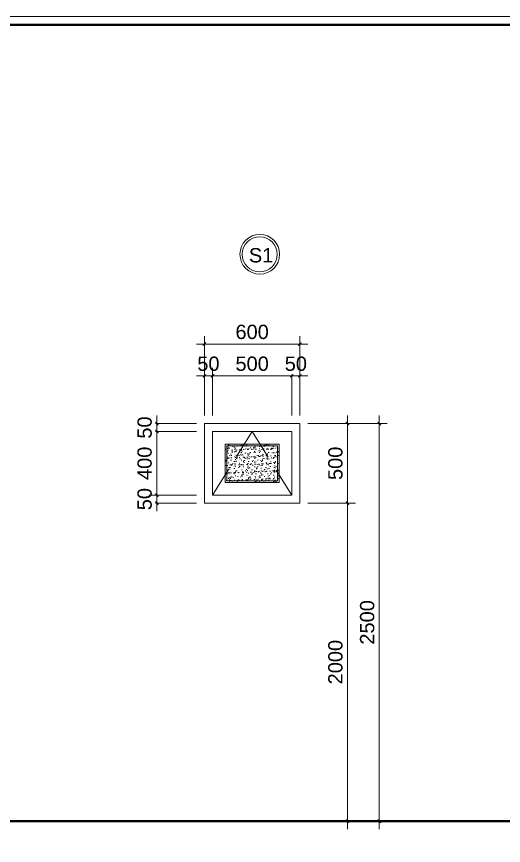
# Model space of a CAD drawing. Header units: inches. Extents: x 921646 to 2157952, y -92667 to 262089.
# Drawn here: x 1969571 to 1972634, y -19387 to -14175 of the extents above; entities that cross this region are included whole.
import ezdxf
from ezdxf.enums import TextEntityAlignment as Align

# ---------------------------------------------------------------- set-up
doc = ezdxf.new("R2010")
doc.units = ezdxf.units.IN
doc.header["$MEASUREMENT"] = 0
doc.linetypes.add('HIDDEN', pattern=[9.525, 6.35, -3.175])
doc.layers.get('DEFPOINTS').update_dxf_attribs({"lineweight": 9})
for name, color, linetype, lineweight in [('1 CHI TIET', 251, 'Continuous', 9), ('11 CUA', 42, 'Continuous', 15), ('14 KHUAT', 106, 'HIDDEN', 13), ('15 TEXT', 134, 'Continuous', 15), ('4 TUONG', 255, 'Continuous', 40), ('Cp Net Manh 0.15', 8, 'Continuous', 15), ('Cp Net Thep 0.40', 2, 'Continuous', 40), ('dim', 252, 'Continuous', 9), ('HATCH', 244, 'Continuous', 0)]:
    doc.layers.add(name, color=color, linetype=linetype, lineweight=lineweight)
doc.styles.add('ARIAL', font='arial.ttf')
doc.styles.add('CHU', font='arial.ttf')
doc.styles.add('kich thuot', font='arial.ttf', dxfattribs={"width": 0.8})
doc.dimstyles.new('VJC100', dxfattribs={"dimscale": 1.2, "dimtxt": 200, "dimasz": 100, "dimexe": 100, "dimexo": 0, "dimgap": 60, "dimtad": 1, "dimdec": 0, "dimlfac": -1, "dimzin": 9, "dimdsep": 46, "dimtxsty": 'CHU', "dimblk": 'ARCHTICK', "dimcen": 0.9, "dimdle": 100, "dimclrd": 251, "dimclre": 251, "dimclrt": 3, "dimadec": 0, "dimazin": 0, "dimtfac": 1, "dimtdec": 0, "dimtix": 1, "dimtmove": 2, "dimatfit": 3, "dimfxl": 500, "dimtolj": 1, "dimtzin": 0, "dimlwd": 13, "dimlwe": 9, "dimarcsym": 0})

# ---------------------------------------------------------------- blocks, each defined once
blk = doc.blocks.new('_ArchTick')
at = {"layer": 'dim', "const_width": 0.15}
blk.add_lwpolyline([(0.2, 0.2), (-0.2, -0.2)], dxfattribs=at)
blk = doc.blocks.new('*D794')
at = {"layer": 'DEFPOINTS', "color": 0, "transparency": 16777216}
for p in [(1971353, -17234.4), (1971653, -17234.4), (1971353, -19234.4)]:
    blk.add_point(p, dxfattribs=at)
at = {"layer": 'dim', "color": 251, "lineweight": 13, "transparency": 16777216}
blk.add_line((1971653, -19284.4), (1971653, -17184.4), dxfattribs=at)
at = {"layer": 'dim', "color": 251, "lineweight": 9, "transparency": 16777216}
for p, q in [((1971403, -17234.4), (1971703, -17234.4)), ((1971403, -19234.4), (1971703, -19234.4))]:
    blk.add_line(p, q, dxfattribs=at)
at = {"layer": 'dim', "color": 251, "lineweight": 13, "transparency": 16777216, "xscale": 50, "yscale": 50, "zscale": 50}
for p, rotation in [((1971653, -17234.4), 90), ((1971653, -19234.4), 270)]:
    blk.add_blockref('_ArchTick', p, dxfattribs=dict(at, rotation=rotation))
at = {"layer": 'dim', "color": 3, "transparency": 16777216, "insert": (1971577, -18234.4), "char_height": 90, "attachment_point": 5, "rotation": 90, "style": 'CHU', "bg_fill": 3, "box_fill_scale": 1.25, "bg_fill_color": 9, "bg_fill_true_color": 13158600, "bg_fill_transparency": 0}
blk.add_mtext('\\A1;2000', dxfattribs=at)
blk = doc.blocks.new('*D795')
at = {"layer": 'DEFPOINTS', "color": 0, "transparency": 16777216}
for p in [(1970753, -17184.4), (1970753, -17234.4)]:
    blk.add_point(p, dxfattribs=at)
at = {"layer": 'dim', "color": 251, "lineweight": 13, "transparency": 16777216}
for p, q in [((1970453, -17184.4), (1970453, -17134.4)), ((1970453, -17234.4), (1970453, -17184.4)), ((1970453, -17234.4), (1970453, -17284.4))]:
    blk.add_line(p, q, dxfattribs=at)
at = {"layer": 'dim', "color": 251, "lineweight": 9, "transparency": 16777216}
for p, q in [((1970703, -17184.4), (1970403, -17184.4)), ((1970703, -17234.4), (1970403, -17234.4))]:
    blk.add_line(p, q, dxfattribs=at)
at = {"layer": 'dim', "color": 251, "lineweight": 13, "transparency": 16777216, "xscale": 50, "yscale": 50, "zscale": 50}
for p, rotation in [((1970453, -17184.4), 270), ((1970453, -17234.4), 90)]:
    blk.add_blockref('_ArchTick', p, dxfattribs=dict(at, rotation=rotation))
at = {"layer": 'dim', "color": 3, "transparency": 16777216, "insert": (1970377, -17209.4), "char_height": 90, "attachment_point": 5, "rotation": 90, "style": 'CHU', "bg_fill": 3, "box_fill_scale": 1.25, "bg_fill_color": 9, "bg_fill_true_color": 13158600, "bg_fill_transparency": 0}
blk.add_mtext('\\A1;50', dxfattribs=at)
at = {"layer": 'DEFPOINTS', "color": 0, "transparency": 16777216}
blk.add_point((1970453, -17184.4), dxfattribs=at)
blk = doc.blocks.new('*D796')
at = {"layer": 'DEFPOINTS', "color": 0, "transparency": 16777216}
for p in [(1970453, -16784.4), (1970753, -16784.4), (1970753, -17184.4)]:
    blk.add_point(p, dxfattribs=at)
at = {"layer": 'dim', "color": 251, "lineweight": 13, "transparency": 16777216}
blk.add_line((1970453, -17234.4), (1970453, -16734.4), dxfattribs=at)
at = {"layer": 'dim', "color": 251, "lineweight": 9, "transparency": 16777216}
for p, q in [((1970703, -16784.4), (1970403, -16784.4)), ((1970703, -17184.4), (1970403, -17184.4))]:
    blk.add_line(p, q, dxfattribs=at)
at = {"layer": 'dim', "color": 251, "lineweight": 13, "transparency": 16777216, "xscale": 50, "yscale": 50, "zscale": 50}
for p, rotation in [((1970453, -16784.4), 90), ((1970453, -17184.4), 270)]:
    blk.add_blockref('_ArchTick', p, dxfattribs=dict(at, rotation=rotation))
at = {"layer": 'dim', "color": 3, "transparency": 16777216, "insert": (1970377, -16984.4), "char_height": 90, "attachment_point": 5, "rotation": 90, "style": 'CHU', "bg_fill": 3, "box_fill_scale": 1.25, "bg_fill_color": 9, "bg_fill_true_color": 13158600, "bg_fill_transparency": 0}
blk.add_mtext('\\A1;400', dxfattribs=at)
blk = doc.blocks.new('*D797')
at = {"layer": 'DEFPOINTS', "color": 0, "transparency": 16777216}
for p in [(1970753, -16734.4), (1970753, -16784.4)]:
    blk.add_point(p, dxfattribs=at)
at = {"layer": 'dim', "color": 251, "lineweight": 13, "transparency": 16777216}
for p, q in [((1970453, -16734.4), (1970453, -16684.4)), ((1970453, -16784.4), (1970453, -16734.4)), ((1970453, -16784.4), (1970453, -16834.4))]:
    blk.add_line(p, q, dxfattribs=at)
at = {"layer": 'dim', "color": 251, "lineweight": 9, "transparency": 16777216}
for p, q in [((1970703, -16734.4), (1970403, -16734.4)), ((1970703, -16784.4), (1970403, -16784.4))]:
    blk.add_line(p, q, dxfattribs=at)
at = {"layer": 'dim', "color": 251, "lineweight": 13, "transparency": 16777216, "xscale": 50, "yscale": 50, "zscale": 50}
for p, rotation in [((1970453, -16734.4), 270), ((1970453, -16784.4), 90)]:
    blk.add_blockref('_ArchTick', p, dxfattribs=dict(at, rotation=rotation))
at = {"layer": 'dim', "color": 3, "transparency": 16777216, "insert": (1970377, -16759.4), "char_height": 90, "attachment_point": 5, "rotation": 90, "style": 'CHU', "bg_fill": 3, "box_fill_scale": 1.25, "bg_fill_color": 9, "bg_fill_true_color": 13158600, "bg_fill_transparency": 0}
blk.add_mtext('\\A1;50', dxfattribs=at)
at = {"layer": 'DEFPOINTS', "color": 0, "transparency": 16777216}
blk.add_point((1970453, -16734.4), dxfattribs=at)
blk = doc.blocks.new('*D798')
at = {"layer": 'DEFPOINTS', "color": 0, "transparency": 16777216}
for p in [(1970753, -16734.4), (1970803, -16734.4)]:
    blk.add_point(p, dxfattribs=at)
at = {"layer": 'dim', "color": 251, "lineweight": 9, "transparency": 16777216}
for p, q in [((1970753, -16684.4), (1970753, -16384.4)), ((1970803, -16684.4), (1970803, -16384.4))]:
    blk.add_line(p, q, dxfattribs=at)
at = {"layer": 'dim', "color": 251, "lineweight": 13, "transparency": 16777216}
for p, q in [((1970753, -16434.4), (1970703, -16434.4)), ((1970753, -16434.4), (1970803, -16434.4)), ((1970803, -16434.4), (1970853, -16434.4))]:
    blk.add_line(p, q, dxfattribs=at)
at = {"layer": 'dim', "color": 251, "lineweight": 13, "transparency": 16777216, "xscale": 50, "yscale": 50, "zscale": 50}
blk.add_blockref('_ArchTick', (1970753, -16434.4), dxfattribs=at)
at = {"layer": 'dim', "color": 251, "lineweight": 13, "transparency": 16777216, "xscale": 50, "yscale": 50, "zscale": 50, "rotation": 180}
blk.add_blockref('_ArchTick', (1970803, -16434.4), dxfattribs=at)
at = {"layer": 'dim', "color": 3, "transparency": 16777216, "insert": (1970778, -16358.5), "char_height": 90, "attachment_point": 5, "style": 'CHU', "bg_fill": 3, "box_fill_scale": 1.25, "bg_fill_color": 9, "bg_fill_true_color": 13158600, "bg_fill_transparency": 0}
blk.add_mtext('\\A1;50', dxfattribs=at)
at = {"layer": 'DEFPOINTS', "color": 0, "transparency": 16777216}
blk.add_point((1970803, -16434.4), dxfattribs=at)
blk = doc.blocks.new('*D799')
at = {"layer": 'DEFPOINTS', "color": 0, "transparency": 16777216}
for p in [(1971303, -16434.4), (1970803, -16734.4), (1971303, -16734.4)]:
    blk.add_point(p, dxfattribs=at)
at = {"layer": 'dim', "color": 251, "lineweight": 9, "transparency": 16777216}
for p, q in [((1970803, -16684.4), (1970803, -16384.4)), ((1971303, -16684.4), (1971303, -16384.4))]:
    blk.add_line(p, q, dxfattribs=at)
at = {"layer": 'dim', "color": 251, "lineweight": 13, "transparency": 16777216}
blk.add_line((1970753, -16434.4), (1971353, -16434.4), dxfattribs=at)
at = {"layer": 'dim', "color": 251, "lineweight": 13, "transparency": 16777216, "xscale": 50, "yscale": 50, "zscale": 50, "rotation": 180}
blk.add_blockref('_ArchTick', (1970803, -16434.4), dxfattribs=at)
at = {"layer": 'dim', "color": 251, "lineweight": 13, "transparency": 16777216, "xscale": 50, "yscale": 50, "zscale": 50}
blk.add_blockref('_ArchTick', (1971303, -16434.4), dxfattribs=at)
at = {"layer": 'dim', "color": 3, "transparency": 16777216, "insert": (1971053, -16358.5), "char_height": 90, "attachment_point": 5, "style": 'CHU', "bg_fill": 3, "box_fill_scale": 1.25, "bg_fill_color": 9, "bg_fill_true_color": 13158600, "bg_fill_transparency": 0}
blk.add_mtext('\\A1;500', dxfattribs=at)
blk = doc.blocks.new('*D800')
at = {"layer": 'DEFPOINTS', "color": 0, "transparency": 16777216}
for p in [(1971303, -16734.4), (1971353, -16734.4)]:
    blk.add_point(p, dxfattribs=at)
at = {"layer": 'dim', "color": 251, "lineweight": 9, "transparency": 16777216}
for p, q in [((1971303, -16684.4), (1971303, -16384.4)), ((1971353, -16684.4), (1971353, -16384.4))]:
    blk.add_line(p, q, dxfattribs=at)
at = {"layer": 'dim', "color": 251, "lineweight": 13, "transparency": 16777216}
for p, q in [((1971303, -16434.4), (1971253, -16434.4)), ((1971303, -16434.4), (1971353, -16434.4)), ((1971353, -16434.4), (1971403, -16434.4))]:
    blk.add_line(p, q, dxfattribs=at)
at = {"layer": 'dim', "color": 251, "lineweight": 13, "transparency": 16777216, "xscale": 50, "yscale": 50, "zscale": 50}
blk.add_blockref('_ArchTick', (1971303, -16434.4), dxfattribs=at)
at = {"layer": 'dim', "color": 251, "lineweight": 13, "transparency": 16777216, "xscale": 50, "yscale": 50, "zscale": 50, "rotation": 180}
blk.add_blockref('_ArchTick', (1971353, -16434.4), dxfattribs=at)
at = {"layer": 'dim', "color": 3, "transparency": 16777216, "insert": (1971328, -16358.5), "char_height": 90, "attachment_point": 5, "style": 'CHU', "bg_fill": 3, "box_fill_scale": 1.25, "bg_fill_color": 9, "bg_fill_true_color": 13158600, "bg_fill_transparency": 0}
blk.add_mtext('\\A1;50', dxfattribs=at)
at = {"layer": 'DEFPOINTS', "color": 0, "transparency": 16777216}
blk.add_point((1971353, -16434.4), dxfattribs=at)
blk = doc.blocks.new('*D801')
at = {"layer": 'DEFPOINTS', "color": 0, "transparency": 16777216}
for p in [(1971353, -16234.4), (1970753, -16634.4), (1971353, -16634.4)]:
    blk.add_point(p, dxfattribs=at)
at = {"layer": 'dim', "color": 251, "lineweight": 9, "transparency": 16777216}
for p, q in [((1970753, -16584.4), (1970753, -16184.4)), ((1971353, -16584.4), (1971353, -16184.4))]:
    blk.add_line(p, q, dxfattribs=at)
at = {"layer": 'dim', "color": 251, "lineweight": 13, "transparency": 16777216}
blk.add_line((1970703, -16234.4), (1971403, -16234.4), dxfattribs=at)
at = {"layer": 'dim', "color": 251, "lineweight": 13, "transparency": 16777216, "xscale": 50, "yscale": 50, "zscale": 50, "rotation": 180}
blk.add_blockref('_ArchTick', (1970753, -16234.4), dxfattribs=at)
at = {"layer": 'dim', "color": 251, "lineweight": 13, "transparency": 16777216, "xscale": 50, "yscale": 50, "zscale": 50}
blk.add_blockref('_ArchTick', (1971353, -16234.4), dxfattribs=at)
at = {"layer": 'dim', "color": 3, "transparency": 16777216, "insert": (1971053, -16158.5), "char_height": 90, "attachment_point": 5, "style": 'CHU', "bg_fill": 3, "box_fill_scale": 1.25, "bg_fill_color": 9, "bg_fill_true_color": 13158600, "bg_fill_transparency": 0}
blk.add_mtext('\\A1;600', dxfattribs=at)
blk = doc.blocks.new('*D802')
at = {"layer": 'DEFPOINTS', "color": 0, "transparency": 16777216}
for p in [(1971353, -16734.4), (1971353, -19234.4), (1971853, -19234.4)]:
    blk.add_point(p, dxfattribs=at)
at = {"layer": 'dim', "color": 251, "lineweight": 13, "transparency": 16777216}
blk.add_line((1971853, -16684.4), (1971853, -19284.4), dxfattribs=at)
at = {"layer": 'dim', "color": 251, "lineweight": 9, "transparency": 16777216}
for p, q in [((1971403, -16734.4), (1971903, -16734.4)), ((1971403, -19234.4), (1971903, -19234.4))]:
    blk.add_line(p, q, dxfattribs=at)
at = {"layer": 'dim', "color": 251, "lineweight": 13, "transparency": 16777216, "xscale": 50, "yscale": 50, "zscale": 50}
for p, rotation in [((1971853, -16734.4), 90), ((1971853, -19234.4), 270)]:
    blk.add_blockref('_ArchTick', p, dxfattribs=dict(at, rotation=rotation))
at = {"layer": 'dim', "color": 3, "transparency": 16777216, "insert": (1971777, -17984.4), "char_height": 90, "attachment_point": 5, "rotation": 90, "style": 'CHU', "bg_fill": 3, "box_fill_scale": 1.25, "bg_fill_color": 9, "bg_fill_true_color": 13158600, "bg_fill_transparency": 0}
blk.add_mtext('\\A1;2500', dxfattribs=at)
blk = doc.blocks.new('*D803')
at = {"layer": 'DEFPOINTS', "color": 0, "transparency": 16777216}
for p in [(1971353, -16734.4), (1971653, -16734.4), (1971353, -17234.4)]:
    blk.add_point(p, dxfattribs=at)
at = {"layer": 'dim', "color": 251, "lineweight": 13, "transparency": 16777216}
blk.add_line((1971653, -17284.4), (1971653, -16684.4), dxfattribs=at)
at = {"layer": 'dim', "color": 251, "lineweight": 9, "transparency": 16777216}
for p, q in [((1971403, -16734.4), (1971703, -16734.4)), ((1971403, -17234.4), (1971703, -17234.4))]:
    blk.add_line(p, q, dxfattribs=at)
at = {"layer": 'dim', "color": 251, "lineweight": 13, "transparency": 16777216, "xscale": 50, "yscale": 50, "zscale": 50}
for p, rotation in [((1971653, -16734.4), 90), ((1971653, -17234.4), 270)]:
    blk.add_blockref('_ArchTick', p, dxfattribs=dict(at, rotation=rotation))
at = {"layer": 'dim', "color": 3, "transparency": 16777216, "insert": (1971577, -16984.4), "char_height": 90, "attachment_point": 5, "rotation": 90, "style": 'CHU', "bg_fill": 3, "box_fill_scale": 1.25, "bg_fill_color": 9, "bg_fill_true_color": 13158600, "bg_fill_transparency": 0}
blk.add_mtext('\\A1;500', dxfattribs=at)
blk = doc.blocks.new('Khung Ht dep')
at = {"layer": 'Cp Net Thep 0.40', "color": 106, "flags": 128}
blk.add_lwpolyline([(30380, 21415), (30380, 1792), (3162, 1792), (3162, 21415)], close=True, dxfattribs=at)
at = {"layer": 'DEFPOINTS', "ltscale": 100}
blk.add_lwpolyline([(30430, 1692), (30430, 21515), (1912, 21515), (1912, 1692)], close=True, dxfattribs=at)
blk = doc.blocks.new('KH CUA')
at = {"layer": '11 CUA'}
blk.add_circle((0, 0), 187, dxfattribs=at)
at = {"layer": '15 TEXT', "color": 7}
blk.add_circle((0, 0), 165, dxfattribs=at)
at = {"layer": '15 TEXT', "style": 'kich thuot', "width": 0.6, "flags": 4}
blk.add_attdef('A', text='', height=250, dxfattribs=at).set_placement((5.7, -116.9), align=Align.CENTER)

msp = doc.modelspace()

# ---------------------------------------------------------------- hatches: boundary and pattern name
at = {"layer": 'HATCH'}
h = msp.add_hatch(dxfattribs=at)
h.set_pattern_fill('AR-SAND', color=256, scale=0.7, angle=45)
h.set_pattern_definition([(82.5, (1942440.549, 217740.155), (-25.0166944, 23.4327442), [0, -27.0256, 0, -30.226, 0, -28.8925]), (52.5, (1942440.55, 217740.155), (-13.230765, 57.7313), [0, -14.5796, 0, -24.3586, 0, -9.3345]), (12.5, (1942425.085, 217724.69), (39.0809878, 39.223262), [0, -8.89, 0, -32.004, 0, -41.783]), (2.5, (1942425.085, 217724.69), (26.759678, 48.828555), [0, -4.445, 0, -20.9804, 0, -24.003])])
h.paths.add_polyline_path([(1970883, -17104.4), (1970883, -16864.4), (1971223, -16864.4), (1971223, -17104.4)])

# ---------------------------------------------------------------- linework, layer by layer
at = {"layer": '1 CHI TIET'}
for p, q in [((1970893, -17094.4), (1970893, -16874.4)), ((1970893, -16874.4), (1971213, -16874.4)), ((1971213, -17094.4), (1971213, -16874.4)), ((1971213, -17094.4), (1970893, -17094.4))]:
    msp.add_line(p, q, dxfattribs=at)
at = {"layer": '11 CUA'}
for p, q in [((1970803, -16784.4), (1970803, -17184.4)), ((1971303, -16784.4), (1970803, -16784.4)), ((1971303, -16784.4), (1971303, -17184.4)), ((1971303, -17184.4), (1971303, -16784.4)), ((1970803, -17184.4), (1971303, -17184.4))]:
    msp.add_line(p, q, dxfattribs=at)
for points in [[(1971353, -17234.4), (1971353, -16734.4), (1970753, -16734.4), (1970753, -17234.4)], [(1970883, -17104.4), (1970883, -16864.4), (1971223, -16864.4), (1971223, -17104.4)]]:
    msp.add_lwpolyline(points, close=True, dxfattribs=at)
at = {"layer": '14 KHUAT', "ltscale": 30}
msp.add_lwpolyline([(1970803, -17184.4), (1971053, -16784.4), (1971303, -17184.4)], dxfattribs=at)

# ---------------------------------------------------------------- block references
at = {"layer": '15 TEXT'}
ref = msp.add_blockref('KH CUA', (1971101.2, -15670.1), dxfattribs=dict(at, xscale=-0.6676080590873511, yscale=0.6676080591890505, zscale=0.667608059193803))
ref.add_attrib('A', 'S1', dxfattribs={"height": 90, "style": 'ARIAL'}).set_placement((1971109.3, -15721.3), align=Align.CENTER)

# ---------------------------------------------------------------- next in the draw order: dimensions: what is measured, and where the dimension line sits
at = {"layer": 'dim'}
for base, p1, p2, picture, middle in [((1970453, -17184.4), (1970753, -17234.4), (1970753, -17184.4), '*D795', (1970377, -17209.4)), ((1971653, -17234.4), (1971353, -19234.4), (1971353, -17234.4), '*D794', (1971577, -18234.4))]:
    dim = msp.add_linear_dim(base=base, p1=p1, p2=p2, angle=90, dimstyle='VJC100', override={"dimscale": 0.5, "dimtxt": 180, "dimexo": 100, "dimtfill": 1}, dxfattribs=at)
    dim.commit()
    dim.dimension.update_dxf_attribs({"geometry": picture, "text_midpoint": middle})

# ---------------------------------------------------------------- next in the draw order: dimensions: what is measured, and where the dimension line sits
dim = msp.add_linear_dim(base=(1970453, -16784.4), p1=(1970753, -17184.4), p2=(1970753, -16784.4), angle=90, dimstyle='VJC100', override={"dimscale": 0.5, "dimtxt": 180, "dimexo": 100, "dimtfill": 1}, dxfattribs=at)
dim.commit()
dim.dimension.update_dxf_attribs({"geometry": '*D796', "text_midpoint": (1970377, -16984.4)})

# ---------------------------------------------------------------- next in the draw order: dimensions: what is measured, and where the dimension line sits
dim = msp.add_linear_dim(base=(1970453, -16734.4), p1=(1970753, -16784.4), p2=(1970753, -16734.4), angle=90, dimstyle='VJC100', override={"dimscale": 0.5, "dimtxt": 180, "dimexo": 100, "dimtfill": 1}, dxfattribs=at)
dim.commit()
dim.dimension.update_dxf_attribs({"geometry": '*D797', "text_midpoint": (1970377, -16759.4)})

# ---------------------------------------------------------------- next in the draw order: dimensions: what is measured, and where the dimension line sits
dim = msp.add_linear_dim(base=(1970803, -16434.4), p1=(1970753, -16734.4), p2=(1970803, -16734.4), dimstyle='VJC100', override={"dimscale": 0.5, "dimtxt": 180, "dimexo": 100, "dimtfill": 1}, dxfattribs=at)
dim.commit()
dim.dimension.update_dxf_attribs({"geometry": '*D798', "text_midpoint": (1970778, -16358.5)})

# ---------------------------------------------------------------- next in the draw order: dimensions: what is measured, and where the dimension line sits
dim = msp.add_linear_dim(base=(1971303, -16434.4), p1=(1970803, -16734.4), p2=(1971303, -16734.4), dimstyle='VJC100', override={"dimscale": 0.5, "dimtxt": 180, "dimexo": 100, "dimtfill": 1}, dxfattribs=at)
dim.commit()
dim.dimension.update_dxf_attribs({"geometry": '*D799', "text_midpoint": (1971053, -16358.5)})

# ---------------------------------------------------------------- next in the draw order: dimensions: what is measured, and where the dimension line sits
dim = msp.add_linear_dim(base=(1971353, -16434.4), p1=(1971303, -16734.4), p2=(1971353, -16734.4), dimstyle='VJC100', override={"dimscale": 0.5, "dimtxt": 180, "dimexo": 100, "dimtfill": 1}, dxfattribs=at)
dim.commit()
dim.dimension.update_dxf_attribs({"geometry": '*D800', "text_midpoint": (1971328, -16358.5)})

# ---------------------------------------------------------------- next in the draw order: dimensions: what is measured, and where the dimension line sits
dim = msp.add_linear_dim(base=(1971353, -16234.4), p1=(1970753, -16634.4), p2=(1971353, -16634.4), dimstyle='VJC100', override={"dimscale": 0.5, "dimtxt": 180, "dimexo": 100, "dimtfill": 1}, dxfattribs=at)
dim.commit()
dim.dimension.update_dxf_attribs({"geometry": '*D801', "text_midpoint": (1971053, -16158.5)})
dim = msp.add_linear_dim(base=(1971853, -19234.4), p1=(1971353, -16734.4), p2=(1971353, -19234.4), angle=90, dimstyle='VJC100', override={"dimscale": 0.5, "dimtxt": 180, "dimexo": 100, "dimtfill": 1}, dxfattribs=at)
dim.commit()
dim.dimension.update_dxf_attribs({"geometry": '*D802', "text_midpoint": (1971777, -17984.4)})

# ---------------------------------------------------------------- next in the draw order: linework, layer by layer
at = {"layer": '4 TUONG'}
msp.add_lwpolyline([(1962361, -19234.4), (1976407.2, -19234.4)], dxfattribs=at)

# ---------------------------------------------------------------- next in the draw order: dimensions: what is measured, and where the dimension line sits
at = {"layer": 'dim'}
dim = msp.add_linear_dim(base=(1971653, -16734.4), p1=(1971353, -17234.4), p2=(1971353, -16734.4), angle=90, dimstyle='VJC100', override={"dimscale": 0.5, "dimtxt": 180, "dimexo": 100, "dimtfill": 1}, dxfattribs=at)
dim.commit()
dim.dimension.update_dxf_attribs({"geometry": '*D803', "text_midpoint": (1971577, -16984.4)})

# ---------------------------------------------------------------- next in the draw order: block references
at = {"layer": 'Cp Net Manh 0.15', "xscale": 0.5160658647642057, "yscale": 0.5160658647642057, "zscale": 0.5160658647642057}
msp.add_blockref('Khung Ht dep', (1960729, -25278.5), dxfattribs=at)

doc.saveas('drawing.dxf')
